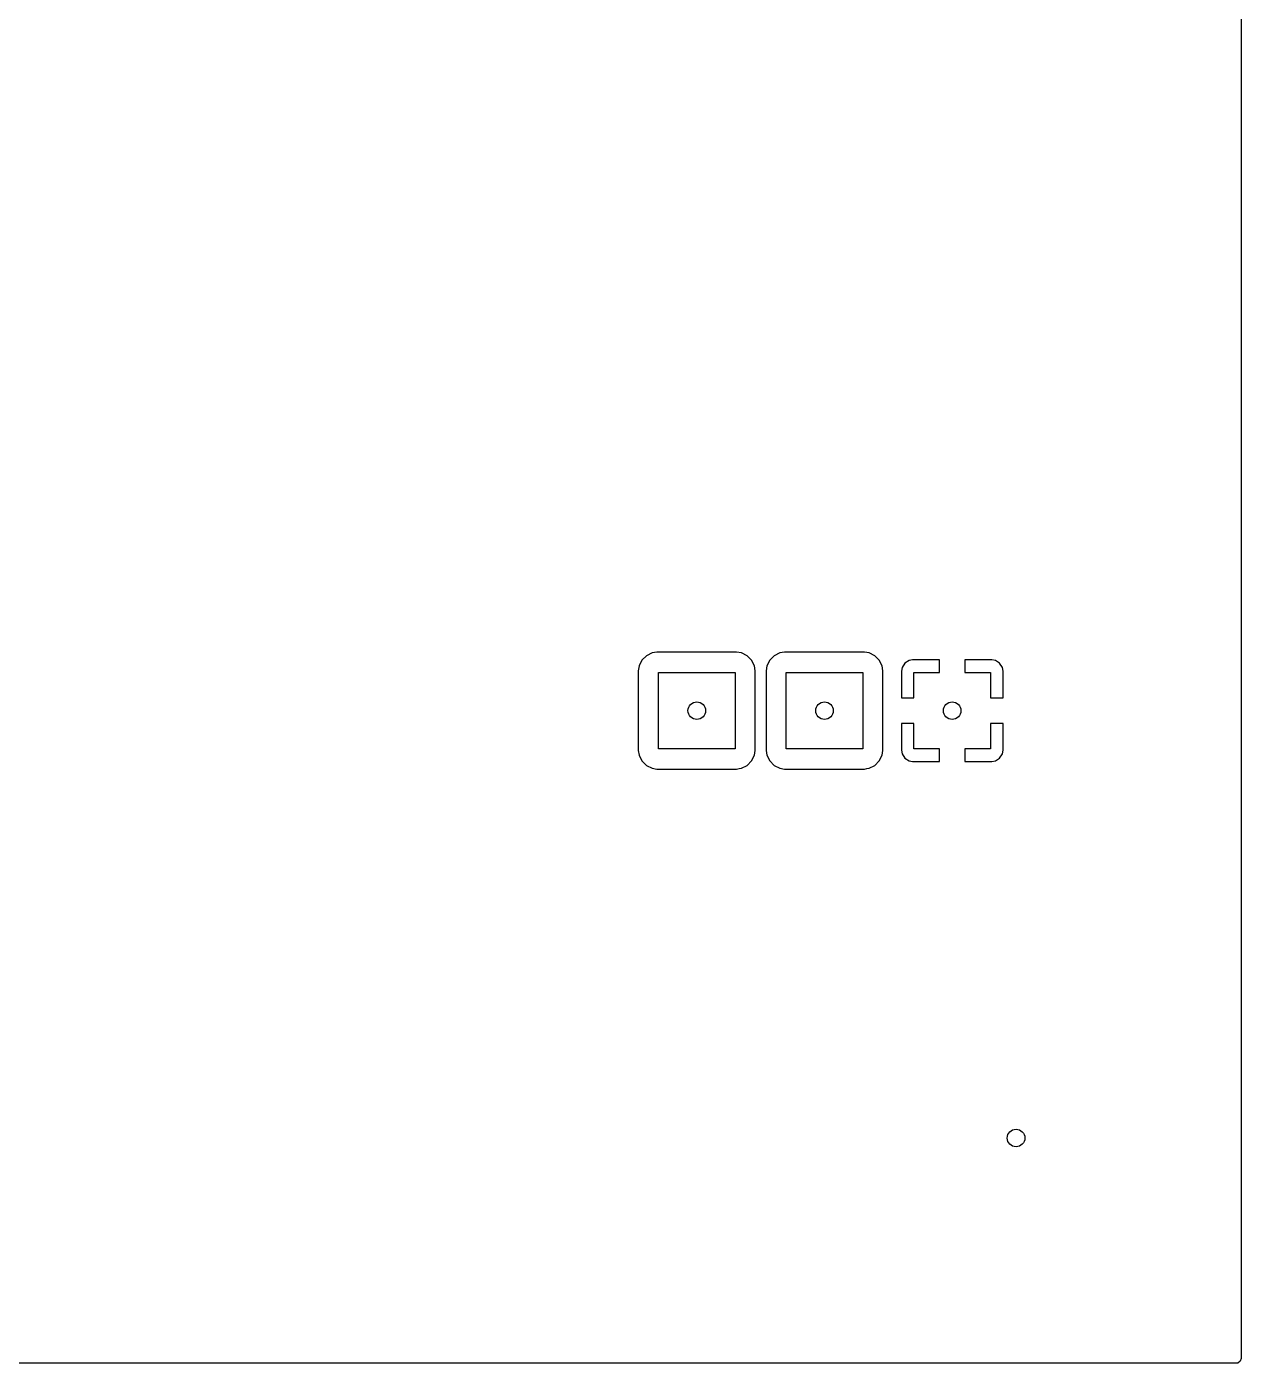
# Model space of a CAD drawing. Extents: x -0.18 to 2.18, y -0.18 to 2.58.
# Drawn here: x 1.225 to 2.176, y -0.176 to 0.87 of the extents above; entities that cross this region are included whole.
import ezdxf

# ---------------------------------------------------------------- set-up
doc = ezdxf.new("R2010")
doc.units = 0
doc.header["$MEASUREMENT"] = 0
doc.layers.add('BLACK', color=7, linetype='CONTINUOUS')

msp = doc.modelspace()

# ---------------------------------------------------------------- linework, layer by layer
at = {"layer": 'BLACK', "linetype": 'CONTINUOUS'}
for p, q in [((2.1764, 2.5725), (2.1764, -0.1725)), ((1.7106, 0.3776), (1.7071, 0.374)), ((1.7151, 0.3798), (1.7106, 0.3776)), ((1.7188, 0.3804), (1.7151, 0.3798)), ((1.7151, 0.3798), (1.7151, 0.3798)), ((1.7812, 0.3804), (1.7188, 0.3804)), ((1.7188, 0.3804), (1.7188, 0.3804)), ((1.7849, 0.3798), (1.7812, 0.3804)), ((1.7894, 0.3776), (1.7849, 0.3798)), ((1.7849, 0.3798), (1.7849, 0.3798)), ((1.7929, 0.374), (1.7894, 0.3776)), ((1.8106, 0.3776), (1.8071, 0.374)), ((1.8151, 0.3798), (1.8106, 0.3776)), ((1.8188, 0.3804), (1.8151, 0.3798)), ((1.8151, 0.3798), (1.8151, 0.3798)), ((1.8812, 0.3804), (1.8188, 0.3804)), ((1.8188, 0.3804), (1.8188, 0.3804)), ((1.8849, 0.3798), (1.8812, 0.3804)), ((1.8894, 0.3776), (1.8849, 0.3798)), ((1.8849, 0.3798), (1.8849, 0.3798)), ((1.8929, 0.374), (1.8894, 0.3776)), ((1.7048, 0.3696), (1.7042, 0.3659)), ((1.7071, 0.374), (1.7048, 0.3696)), ((1.7952, 0.3696), (1.7929, 0.374)), ((1.7958, 0.3659), (1.7952, 0.3696)), ((1.7952, 0.3696), (1.7952, 0.3696)), ((1.7952, 0.3696), (1.7952, 0.3696)), ((1.8048, 0.3696), (1.8042, 0.3659)), ((1.8071, 0.374), (1.8048, 0.3696)), ((1.8952, 0.3696), (1.8929, 0.374)), ((1.8958, 0.3659), (1.8952, 0.3696)), ((1.8952, 0.3696), (1.8952, 0.3696)), ((1.8952, 0.3696), (1.8952, 0.3696)), ((1.9107, 0.3685), (1.9102, 0.3656)), ((1.9129, 0.3717), (1.9107, 0.3685)), ((1.9107, 0.3685), (1.9107, 0.3685)), ((1.9162, 0.3739), (1.9129, 0.3717)), ((1.9129, 0.3717), (1.9129, 0.3717)), ((1.919, 0.3745), (1.9162, 0.3739)), ((1.9162, 0.3739), (1.9162, 0.3739)), ((1.94, 0.3745), (1.919, 0.3745)), ((1.94, 0.3646), (1.94, 0.3745)), ((1.94, 0.3745), (1.94, 0.3745)), ((1.96, 0.3745), (1.96, 0.3646)), ((1.981, 0.3745), (1.96, 0.3745)), ((1.96, 0.3745), (1.96, 0.3745)), ((1.9838, 0.3739), (1.981, 0.3745)), ((1.9871, 0.3717), (1.9838, 0.3739)), ((1.9838, 0.3739), (1.9838, 0.3739)), ((1.9893, 0.3685), (1.9871, 0.3717)), ((1.9871, 0.3717), (1.9871, 0.3717)), ((1.9898, 0.3656), (1.9893, 0.3685)), ((1.9893, 0.3685), (1.9893, 0.3685)), ((1.7042, 0.3659), (1.7042, 0.3034)), ((1.72, 0.3046), (1.72, 0.3646)), ((1.72, 0.3646), (1.78, 0.3646)), ((1.78, 0.3646), (1.78, 0.3046)), ((1.7958, 0.3034), (1.7958, 0.3659)), ((1.7958, 0.3659), (1.7958, 0.3659)), ((1.7958, 0.3659), (1.7958, 0.3659)), ((1.7958, 0.3659), (1.7958, 0.3659)), ((1.8042, 0.3659), (1.8042, 0.3034)), ((1.82, 0.3046), (1.82, 0.3646)), ((1.82, 0.3646), (1.88, 0.3646)), ((1.88, 0.3646), (1.88, 0.3046)), ((1.8958, 0.3656), (1.8958, 0.3659)), ((1.8958, 0.3659), (1.8958, 0.3659)), ((1.8958, 0.3659), (1.8958, 0.3659)), ((1.8958, 0.3659), (1.8958, 0.3659)), ((1.8958, 0.3034), (1.8958, 0.3656)), ((1.9102, 0.3656), (1.9102, 0.3446)), ((1.92, 0.3446), (1.92, 0.3646)), ((1.92, 0.3646), (1.94, 0.3646)), ((1.96, 0.3646), (1.98, 0.3646)), ((1.98, 0.3646), (1.98, 0.3446)), ((1.9898, 0.3446), (1.9898, 0.3656)), ((1.9898, 0.3656), (1.9898, 0.3656)), ((1.9102, 0.3446), (1.9102, 0.3446)), ((1.9102, 0.3446), (1.92, 0.3446)), ((1.98, 0.3446), (1.9898, 0.3446)), ((1.9898, 0.3446), (1.9898, 0.3446)), ((1.9102, 0.3246), (1.9102, 0.3246)), ((1.9102, 0.3246), (1.9102, 0.3037)), ((1.92, 0.3246), (1.9102, 0.3246)), ((1.92, 0.3046), (1.92, 0.3246)), ((1.9898, 0.3246), (1.98, 0.3246)), ((1.98, 0.3246), (1.98, 0.3046)), ((1.9898, 0.3037), (1.9898, 0.3246)), ((1.9898, 0.3246), (1.9898, 0.3246)), ((1.78, 0.3046), (1.72, 0.3046)), ((1.88, 0.3046), (1.82, 0.3046)), ((1.9102, 0.3037), (1.9107, 0.3008)), ((1.94, 0.3046), (1.92, 0.3046)), ((1.94, 0.2948), (1.94, 0.3046)), ((1.98, 0.3046), (1.96, 0.3046)), ((1.96, 0.3046), (1.96, 0.2948)), ((1.9893, 0.3008), (1.9898, 0.3037)), ((1.9898, 0.3037), (1.9898, 0.3037)), ((1.7042, 0.3034), (1.7042, 0.3034)), ((1.7042, 0.3034), (1.7048, 0.2997)), ((1.7048, 0.2997), (1.7048, 0.2997)), ((1.7048, 0.2997), (1.7071, 0.2953)), ((1.7071, 0.2953), (1.7106, 0.2917)), ((1.7894, 0.2917), (1.7929, 0.2953)), ((1.7929, 0.2953), (1.7952, 0.2997)), ((1.7952, 0.2997), (1.7958, 0.3034)), ((1.8042, 0.3034), (1.8042, 0.3034)), ((1.8042, 0.3034), (1.8048, 0.2997)), ((1.8048, 0.2997), (1.8048, 0.2997)), ((1.8048, 0.2997), (1.8071, 0.2953)), ((1.8071, 0.2953), (1.8106, 0.2917)), ((1.8894, 0.2917), (1.8929, 0.2953)), ((1.8929, 0.2953), (1.8952, 0.2997)), ((1.8952, 0.2997), (1.8958, 0.3034)), ((1.9107, 0.3008), (1.9107, 0.3008)), ((1.9107, 0.3008), (1.9129, 0.2975)), ((1.9129, 0.2975), (1.9129, 0.2975)), ((1.9129, 0.2975), (1.9162, 0.2954)), ((1.9162, 0.2954), (1.9162, 0.2954)), ((1.9162, 0.2954), (1.919, 0.2948)), ((1.919, 0.2948), (1.919, 0.2948)), ((1.919, 0.2948), (1.94, 0.2948)), ((1.94, 0.2948), (1.94, 0.2948)), ((1.96, 0.2948), (1.96, 0.2948)), ((1.96, 0.2948), (1.981, 0.2948)), ((1.981, 0.2948), (1.9838, 0.2954)), ((1.981, 0.2948), (1.981, 0.2948)), ((1.9838, 0.2954), (1.9871, 0.2975)), ((1.9838, 0.2954), (1.9838, 0.2954)), ((1.9871, 0.2975), (1.9893, 0.3008)), ((1.9871, 0.2975), (1.9871, 0.2975)), ((1.9893, 0.3008), (1.9893, 0.3008)), ((1.7106, 0.2917), (1.7151, 0.2895)), ((1.7151, 0.2895), (1.7188, 0.2889)), ((1.7188, 0.2889), (1.7812, 0.2889)), ((1.7812, 0.2889), (1.7831, 0.2892)), ((1.7812, 0.2889), (1.7812, 0.2889)), ((1.7812, 0.2889), (1.7812, 0.2889)), ((1.7831, 0.2892), (1.7849, 0.2895)), ((1.7849, 0.2895), (1.7894, 0.2917)), ((1.7849, 0.2895), (1.7849, 0.2895)), ((1.7849, 0.2895), (1.7849, 0.2895)), ((1.8106, 0.2917), (1.8151, 0.2895)), ((1.8151, 0.2895), (1.8188, 0.2889)), ((1.8188, 0.2889), (1.8812, 0.2889)), ((1.8812, 0.2889), (1.8831, 0.2892)), ((1.8812, 0.2889), (1.8812, 0.2889)), ((1.8812, 0.2889), (1.8812, 0.2889)), ((1.8831, 0.2892), (1.8849, 0.2895)), ((1.8849, 0.2895), (1.8894, 0.2917)), ((1.8849, 0.2895), (1.8849, 0.2895)), ((1.8849, 0.2895), (1.8849, 0.2895)), ((2.1725, -0.1764), (-0.1725, -0.1764)), ((2.1737, -0.1762), (2.1725, -0.1764)), ((2.1756, -0.1748), (2.1737, -0.1762)), ((2.1764, -0.1725), (2.1756, -0.1748))]:
    msp.add_line(p, q, dxfattribs=at)
at = {"layer": 'BLACK'}
for centre in [(1.75, 0.3346), (1.85, 0.3346), (1.95, 0.3346), (2, 0)]:
    msp.add_circle(centre, 0.00689, dxfattribs=at)

doc.saveas('drawing.dxf')
